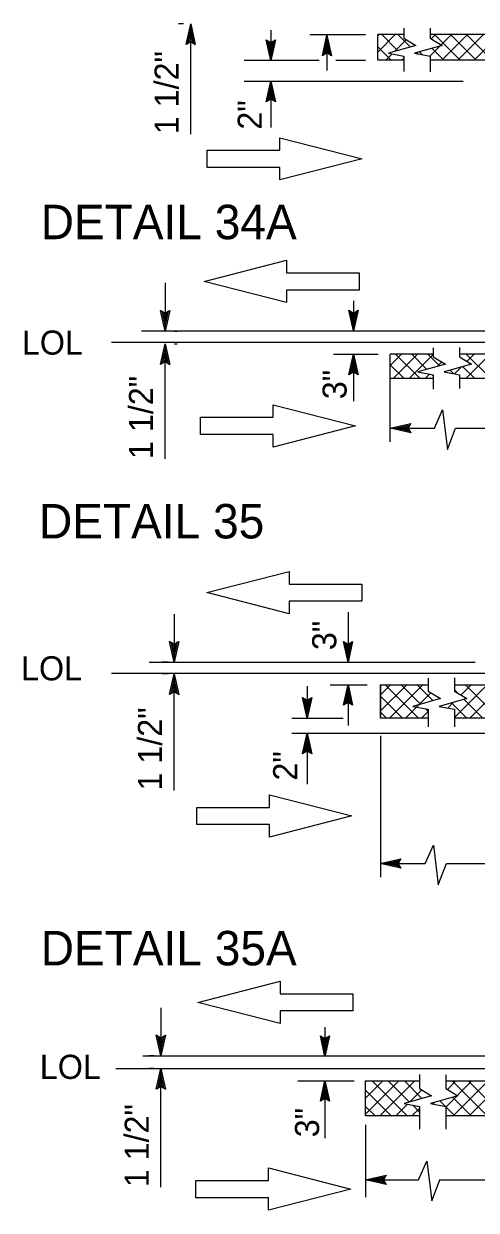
# Model space of a CAD drawing. Extents: x -893 to 867, y -474 to 712.
# Drawn here: x 13.3 to 144.7, y 52.6 to 397.2 of the extents above; entities that cross this region are included whole.
import ezdxf

# ---------------------------------------------------------------- set-up
doc = ezdxf.new("R2010")
doc.units = 0
for name, color, linetype in [('56 Stage 3 Anno', 7, 'Continuous'), ('57 Undefined', 7, 'Continuous'), ('60 Nongeo Data', 7, 'Continuous')]:
    doc.layers.add(name, color=color, linetype=linetype)

# ---------------------------------------------------------------- blocks, each defined once
blk = doc.blocks.new('AHT')
at = {"layer": '60 Nongeo Data'}
blk.add_lwpolyline([(-5.91, 1.32), (0, 0), (-5.91, -1.31), (-5.7, -0.96), (-1.37, 0), (-5.7, 0.97), (-5.49, 0.62), (-2.72, 0), (-5.49, -0.61), (-5.28, -0.26), (-4.08, 0), (-5.28, 0.27), (-5.12, 0), (-5.91, -1.31), (-5.12, 0)], close=True, dxfattribs=at)

msp = doc.modelspace()

# ---------------------------------------------------------------- linework, layer by layer
at = {"layer": '56 Stage 3 Anno'}
for p, q in [((59.68, 397.21), (58.3, 397.21)), ((61.8, 365.13), (61.8, 397.21)), ((85.06, 395.36), (85.06, 386.54)), ((96.38, 394.04), (112.6, 394.04)), ((100.03, 387.92), (101.37, 393.92)), ((101.37, 393.92), (101.37, 383.66)), ((101.37, 393.92), (101.37, 393.92)), ((101.37, 393.92), (102.7, 387.92)), ((85.06, 386.54), (83.73, 392.54)), ((83.73, 392.54), (83.73, 392.54)), ((83.73, 392.54), (85.06, 391.74)), ((85.05, 387.93), (84.08, 392.3)), ((85.06, 389.3), (84.43, 392.12)), ((85.06, 390.68), (84.79, 391.89)), ((85.06, 391.74), (86.4, 392.54)), ((86.4, 392.54), (85.06, 386.54)), ((86.04, 392.32), (85.06, 387.92)), ((85.68, 392.09), (85.06, 389.3)), ((85.33, 391.91), (85.06, 390.68)), ((86.4, 392.54), (86.4, 392.54)), ((100.39, 388.14), (101.37, 392.54)), ((100.75, 388.37), (101.37, 391.16)), ((101.09, 388.55), (101.37, 389.78)), ((101.37, 392.53), (102.34, 388.15)), ((101.37, 391.16), (102, 388.33)), ((101.37, 389.78), (101.64, 388.57)), ((77.36, 386.59), (99.06, 386.59)), ((85.06, 386.54), (85.06, 386.54)), ((101.37, 388.72), (100.03, 387.92)), ((100.03, 387.92), (100.03, 387.92)), ((102.7, 387.92), (101.37, 388.72)), ((102.7, 387.92), (102.7, 387.92)), ((103.91, 386.59), (112.6, 386.59)), ((77.36, 380.5), (140.94, 380.5)), ((83.72, 374.5), (85.06, 380.5)), ((84.07, 374.72), (85.05, 379.12)), ((85.06, 380.5), (85.06, 367.08)), ((85.06, 380.5), (85.06, 380.5)), ((85.06, 380.5), (86.39, 374.5)), ((85.06, 379.11), (86.03, 374.74)), ((84.43, 374.96), (85.05, 377.74)), ((84.78, 375.13), (85.05, 376.36)), ((85.05, 377.74), (85.68, 374.92)), ((85.05, 376.36), (85.32, 375.15)), ((85.06, 375.3), (83.72, 374.5)), ((83.72, 374.5), (83.72, 374.5)), ((86.39, 374.5), (85.06, 375.3)), ((86.39, 374.5), (86.39, 374.5)), ((54.37, 321.94), (54.37, 307.94)), ((109.07, 308), (107.74, 314)), ((107.74, 314), (107.74, 314)), ((107.74, 314), (109.07, 313.2)), ((109.07, 309.39), (108.1, 313.76)), ((109.07, 310.76), (108.45, 313.59)), ((109.07, 316.73), (109.07, 308)), ((109.07, 313.2), (110.41, 314)), ((110.41, 314), (109.07, 308)), ((110.05, 313.78), (109.07, 309.38)), ((110.41, 314), (110.41, 314)), ((109.07, 312.14), (108.81, 313.35)), ((109.69, 313.55), (109.07, 310.76)), ((109.35, 313.37), (109.07, 312.14)), ((47.47, 308), (189.48, 308)), ((57.06, 307.94), (57.87, 307.94)), ((109.07, 308), (109.07, 308)), ((54.37, 270.81), (54.37, 304.29)), ((57.06, 304.29), (57.87, 304.29)), ((103.3, 301.24), (116.27, 301.24)), ((107.73, 295.24), (109.07, 301.24)), ((108.09, 295.46), (109.07, 299.86)), ((109.07, 301.24), (109.07, 287.62)), ((109.07, 301.24), (109.07, 301.24)), ((109.07, 301.24), (110.4, 295.24)), ((109.07, 299.85), (110.04, 295.48)), ((108.45, 295.69), (109.07, 298.48)), ((108.79, 295.87), (109.07, 297.1)), ((109.07, 298.48), (109.69, 295.66)), ((109.07, 297.1), (109.33, 295.89)), ((109.07, 296.04), (107.73, 295.24)), ((107.73, 295.24), (107.73, 295.24)), ((110.4, 295.24), (109.07, 296.04)), ((110.4, 295.24), (110.4, 295.24)), ((119.73, 275.8), (119.73, 294.15)), ((132.54, 279.74), (134.92, 285.11)), ((134.92, 285.11), (136.36, 273.57)), ((119.73, 279.74), (125.73, 281.07)), ((119.73, 279.74), (132.54, 279.74)), ((125.73, 278.4), (119.73, 279.74)), ((119.73, 279.74), (119.73, 279.74)), ((125.52, 278.76), (121.11, 279.74)), ((121.12, 279.74), (125.5, 280.71)), ((122.5, 279.74), (125.32, 280.36)), ((125.28, 279.12), (122.5, 279.74)), ((123.88, 279.74), (125.09, 280)), ((125.11, 279.46), (123.88, 279.74)), ((125.73, 281.07), (124.93, 279.74)), ((124.93, 279.74), (125.73, 278.4)), ((125.73, 281.07), (125.73, 281.07)), ((136.36, 273.57), (138.73, 279.74)), ((138.73, 279.74), (391.21, 279.74)), ((125.73, 278.4), (125.73, 278.4)), ((56.98, 225.79), (56.98, 211.79)), ((107.48, 226.35), (107.48, 211.84)), ((107.48, 211.84), (106.15, 217.84)), ((106.15, 217.84), (106.15, 217.84)), ((106.15, 217.84), (107.48, 217.04)), ((107.48, 213.23), (106.51, 217.6)), ((107.49, 214.6), (106.86, 217.43)), ((107.49, 215.98), (107.22, 217.19)), ((107.48, 217.04), (108.82, 217.84)), ((108.82, 217.84), (107.48, 211.84)), ((108.47, 217.62), (107.48, 213.22)), ((108.11, 217.39), (107.49, 214.6)), ((107.76, 217.21), (107.49, 215.98)), ((108.82, 217.84), (108.82, 217.84)), ((49.71, 211.84), (144.44, 211.84)), ((55.37, 211.79), (53.48, 211.79)), ((107.48, 211.84), (107.48, 211.84)), ((55.37, 208.44), (53.48, 208.44)), ((56.98, 174.53), (56.98, 208.44)), ((95.63, 204.8), (95.63, 195.54)), ((102.33, 205.24), (113.01, 205.24)), ((106.14, 199.29), (107.48, 205.29)), ((106.5, 199.5), (107.48, 203.91)), ((107.48, 205.29), (107.48, 193.39)), ((107.48, 205.29), (107.48, 205.29)), ((107.48, 205.29), (108.81, 199.29)), ((107.49, 203.89), (108.45, 199.52)), ((116.91, 205.29), (116.91, 195.96)), ((95.63, 195.54), (94.3, 201.54)), ((94.3, 201.54), (94.3, 201.54)), ((94.3, 201.54), (95.63, 200.74)), ((95.63, 196.93), (94.66, 201.31)), ((95.63, 198.3), (95.01, 201.13)), ((95.64, 199.68), (95.37, 200.89)), ((95.63, 200.74), (96.97, 201.54)), ((96.97, 201.54), (95.63, 195.54)), ((96.62, 201.32), (95.63, 196.92)), ((96.26, 201.09), (95.63, 198.3)), ((95.91, 200.91), (95.64, 199.68)), ((96.97, 201.54), (96.97, 201.54)), ((107.48, 200.09), (106.14, 199.29)), ((106.86, 199.74), (107.48, 202.52)), ((107.21, 199.91), (107.48, 201.14)), ((107.48, 202.52), (108.11, 199.7)), ((107.48, 201.14), (107.75, 199.93)), ((108.81, 199.29), (107.48, 200.09)), ((106.14, 199.29), (106.14, 199.29)), ((108.81, 199.29), (108.81, 199.29)), ((91.13, 195.54), (106.1, 195.54)), ((95.63, 195.54), (95.63, 195.54)), ((91.13, 191.16), (198.61, 191.16)), ((94.29, 185.19), (95.63, 191.19)), ((94.65, 185.41), (95.63, 189.81)), ((95.63, 191.19), (95.63, 191.19)), ((95.63, 191.19), (96.96, 185.19)), ((95.63, 191.16), (95.63, 176.33)), ((95.64, 189.8), (96.6, 185.43)), ((116.91, 190.39), (116.91, 149.41)), ((95.01, 185.64), (95.63, 188.43)), ((95.35, 185.82), (95.63, 187.05)), ((95.63, 188.43), (96.26, 185.61)), ((95.63, 187.05), (95.9, 185.84)), ((95.63, 185.99), (94.29, 185.19)), ((94.29, 185.19), (94.29, 185.19)), ((96.96, 185.19), (95.63, 185.99)), ((96.96, 185.19), (96.96, 185.19)), ((129.87, 153.35), (132.25, 158.71)), ((132.25, 158.71), (133.69, 147.17)), ((116.81, 153.35), (122.81, 154.68)), ((116.81, 153.35), (129.87, 153.35)), ((122.81, 152.01), (116.81, 153.35)), ((116.81, 153.35), (116.81, 153.35)), ((122.59, 152.36), (118.19, 153.35)), ((118.2, 153.35), (122.57, 154.32)), ((119.57, 153.34), (122.4, 153.97)), ((122.36, 152.72), (119.57, 153.34)), ((120.95, 153.34), (122.16, 153.61)), ((122.18, 153.07), (120.95, 153.34)), ((122.81, 154.68), (122.01, 153.35)), ((122.01, 153.35), (122.81, 152.01)), ((122.81, 154.68), (122.81, 154.68)), ((122.81, 152.01), (122.81, 152.01)), ((133.69, 147.17), (136.05, 153.35)), ((136.05, 153.35), (386.53, 153.35)), ((53.14, 111.45), (53.14, 97.45)), ((100.79, 105.81), (100.79, 97.34)), ((100.79, 97.34), (99.46, 103.34)), ((99.46, 103.34), (99.46, 103.34)), ((99.46, 103.34), (100.79, 102.54)), ((100.79, 98.73), (99.82, 103.1)), ((100.79, 100.1), (100.17, 102.93)), ((100.8, 101.48), (100.53, 102.69)), ((100.79, 102.54), (102.13, 103.34)), ((102.13, 103.34), (100.79, 97.34)), ((101.78, 103.12), (100.79, 98.72)), ((101.42, 102.89), (100.79, 100.1)), ((101.07, 102.71), (100.8, 101.48)), ((102.13, 103.34), (102.13, 103.34)), ((47.89, 97.46), (100.79, 97.46)), ((51.12, 97.45), (49.64, 97.45)), ((100.79, 97.46), (177.78, 97.46)), ((100.79, 97.34), (100.79, 97.34)), ((51.12, 93.81), (49.64, 93.81)), ((53.14, 59.33), (53.14, 93.81)), ((92.95, 90.21), (109.27, 90.21)), ((99.46, 84.29), (100.79, 90.29)), ((100.79, 90.29), (100.79, 90.29)), ((100.79, 90.29), (102.13, 84.29)), ((100.79, 90.29), (100.79, 73.55)), ((99.81, 84.51), (100.79, 88.91)), ((100.17, 84.74), (100.79, 87.53)), ((100.52, 84.92), (100.79, 86.14)), ((100.79, 87.53), (101.42, 84.7)), ((100.79, 86.14), (101.06, 84.94)), ((100.8, 88.9), (101.77, 84.52)), ((100.79, 85.09), (99.46, 84.29)), ((99.46, 84.29), (99.46, 84.29)), ((102.13, 84.29), (100.79, 85.09)), ((102.13, 84.29), (102.13, 84.29)), ((112.56, 77.42), (112.56, 56.43)), ((127.97, 61.51), (130.35, 66.88)), ((130.35, 66.88), (131.79, 55.34)), ((112.56, 61.51), (118.56, 62.84)), ((113.95, 61.51), (118.33, 62.48)), ((115.33, 61.51), (118.15, 62.13)), ((118.56, 62.84), (117.76, 61.51)), ((118.56, 62.84), (118.56, 62.84)), ((118.56, 60.17), (112.56, 61.51)), ((112.56, 61.51), (112.56, 61.51)), ((112.56, 61.51), (127.97, 61.51)), ((118.35, 60.52), (113.94, 61.51)), ((118.11, 60.88), (115.33, 61.51)), ((116.71, 61.5), (117.92, 61.77)), ((117.94, 61.23), (116.71, 61.5)), ((117.76, 61.51), (118.56, 60.17)), ((118.56, 60.17), (118.56, 60.17)), ((131.79, 55.34), (134.15, 61.51)), ((133.92, 61.51), (386.28, 61.51))]:
    msp.add_line(p, q, dxfattribs=at)
at = {"layer": '60 Nongeo Data'}
for p, q in [((123.64, 394.04), (116.14, 394.04)), ((116.14, 386.59), (116.14, 394.04)), ((123.67, 395.92), (123.67, 393.05)), ((123.67, 393.05), (127.19, 390.93)), ((131.28, 395.92), (131.28, 393.05)), ((394.55, 394.04), (131.28, 394.04)), ((131.28, 393.05), (134.81, 390.93)), ((127.19, 390.93), (119.19, 388.65)), ((134.81, 390.93), (126.8, 388.65)), ((123.68, 386.59), (116.14, 386.59)), ((119.19, 388.65), (123.67, 387.78)), ((123.67, 387.78), (123.67, 383.33)), ((126.8, 388.65), (131.28, 387.78)), ((131.28, 387.78), (131.28, 383.28)), ((394.55, 386.59), (131.28, 386.59)), ((87.71, 360.48), (87.71, 364.12)), ((87.71, 364.12), (111.61, 357.98)), ((66.61, 357.98), (66.61, 360.48)), ((66.61, 360.48), (87.71, 360.48)), ((66.61, 355.48), (66.61, 357.98)), ((87.7, 355.48), (66.61, 355.48)), ((111.61, 357.98), (87.7, 351.84)), ((87.7, 351.84), (87.7, 355.48)), ((65.69, 322.37), (89.6, 328.51)), ((89.6, 328.51), (89.6, 324.87)), ((89.6, 324.87), (110.7, 324.87)), ((110.7, 324.87), (110.7, 322.37)), ((89.6, 316.23), (65.69, 322.37)), ((110.7, 322.37), (110.7, 319.87)), ((110.7, 319.87), (89.6, 319.87)), ((89.6, 319.87), (89.6, 316.23)), ((391.1, 304.62), (38.76, 304.62)), ((119.73, 294.15), (119.73, 301.24)), ((132.22, 301.24), (119.73, 301.24)), ((132.22, 303.09), (132.22, 300.49)), ((132.22, 300.49), (135.74, 298.38)), ((139.84, 303.2), (139.84, 300.49)), ((391.08, 301.24), (139.84, 301.24)), ((139.84, 300.49), (143.36, 298.38)), ((135.74, 298.38), (127.74, 296.09)), ((143.36, 298.38), (135.36, 296.09)), ((132.22, 294.15), (119.73, 294.15)), ((127.74, 296.09), (132.22, 295.22)), ((132.22, 295.22), (132.22, 291.1)), ((135.36, 296.09), (139.84, 295.22)), ((139.84, 295.22), (139.84, 291.32)), ((391.08, 294.15), (139.84, 294.15)), ((85.74, 282.93), (85.74, 286.57)), ((85.74, 286.57), (109.64, 280.43)), ((64.63, 280.43), (64.63, 282.93)), ((64.63, 282.93), (85.74, 282.93)), ((64.63, 277.93), (64.63, 280.43)), ((109.64, 280.43), (85.73, 274.29)), ((85.73, 277.93), (64.63, 277.93)), ((85.73, 274.29), (85.73, 277.93)), ((66.49, 232), (90.4, 238.14)), ((90.4, 238.14), (90.4, 234.5)), ((90.4, 234.5), (111.5, 234.5)), ((111.5, 234.5), (111.5, 232)), ((90.39, 225.86), (66.49, 232)), ((111.5, 232), (111.5, 229.5)), ((111.5, 229.5), (90.39, 229.5)), ((90.39, 229.5), (90.39, 225.86)), ((390.96, 208.55), (38.76, 208.55)), ((130.79, 207.14), (130.79, 203.38)), ((138.4, 207.28), (138.4, 203.38)), ((116.91, 195.54), (116.91, 205.24)), ((116.91, 205.24), (130.79, 205.24)), ((130.79, 203.38), (134.31, 201.27)), ((138.4, 205.24), (390.96, 205.24)), ((138.4, 203.38), (141.93, 201.27)), ((134.31, 201.27), (126.31, 198.98)), ((141.93, 201.27), (133.92, 198.98)), ((126.31, 198.98), (130.79, 198.11)), ((130.79, 198.11), (130.79, 192.99)), ((133.92, 198.98), (138.4, 198.11)), ((138.4, 198.11), (138.4, 193.03)), ((130.79, 195.54), (116.91, 195.54)), ((390.96, 195.54), (138.4, 195.54)), ((84.69, 169.64), (84.69, 173.28)), ((84.69, 173.28), (108.59, 167.14)), ((63.59, 167.14), (63.59, 169.64)), ((63.59, 169.64), (84.69, 169.64)), ((63.59, 164.64), (63.59, 167.14)), ((108.59, 167.14), (84.68, 161)), ((84.68, 164.64), (63.59, 164.64)), ((84.68, 161), (84.68, 164.64)), ((63.85, 113.02), (87.76, 119.16)), ((87.76, 119.16), (87.76, 115.52)), ((87.76, 115.52), (108.85, 115.52)), ((108.85, 115.52), (108.85, 113.02)), ((87.75, 106.88), (63.85, 113.02)), ((108.85, 110.52), (87.75, 110.52)), ((87.75, 110.52), (87.75, 106.88)), ((108.85, 113.02), (108.85, 110.52)), ((40.1, 93.84), (386.47, 93.84)), ((112.56, 90.21), (128.24, 90.21)), ((112.56, 80.05), (112.56, 90.21)), ((128.24, 92.08), (128.24, 88.01)), ((135.84, 90.21), (386.28, 90.21)), ((135.86, 91.93), (135.86, 88.01)), ((128.24, 88.01), (131.76, 85.9)), ((135.86, 88.01), (139.38, 85.9)), ((131.76, 85.9), (123.76, 83.61)), ((123.76, 83.61), (128.24, 82.75)), ((128.24, 82.75), (128.24, 76.18)), ((139.38, 85.9), (131.38, 83.61)), ((131.38, 83.61), (135.86, 82.75)), ((135.86, 82.75), (135.86, 76.18)), ((128.24, 80.05), (112.56, 80.05)), ((386.28, 80.05), (135.87, 80.05)), ((84.38, 61.28), (84.38, 64.92)), ((84.38, 64.92), (108.29, 58.78)), ((63.28, 58.78), (63.28, 61.28)), ((63.28, 61.28), (84.38, 61.28)), ((63.28, 56.28), (63.28, 58.78)), ((108.29, 58.78), (84.37, 52.64)), ((84.37, 56.28), (63.28, 56.28)), ((84.37, 52.64), (84.37, 56.28))]:
    msp.add_line(p, q, dxfattribs=at)
for points in [[(116.14, 388.99), (121.19, 394.04)], [(116.14, 393.66), (116.52, 394.04)], [(121.88, 389.41), (117.26, 394.04)], [(125.51, 390.45), (121.92, 394.04)], [(131.64, 392.84), (132.84, 394.04)], [(140.01, 386.59), (132.56, 394.04)], [(134.55, 391.08), (137.51, 394.04)], [(134.73, 386.59), (142.18, 394.04)], [(144.68, 386.59), (137.23, 394.04)], [(139.39, 386.59), (146.84, 394.04)], [(149.34, 386.59), (141.9, 394.04)], [(144.06, 386.59), (151.51, 394.04)], [(120.04, 386.59), (116.14, 390.49)], [(120.97, 389.16), (124.41, 392.6)], [(131.25, 387.78), (134.24, 390.77)], [(135.34, 386.59), (131.85, 390.09)], [(118.41, 386.59), (120.26, 388.44)], [(123.07, 386.59), (123.67, 387.19)], [(123.67, 387.63), (123.48, 387.81)], [(127.34, 388.54), (127.7, 388.9)], [(129.06, 388.21), (128.22, 389.05)], [(119.73, 298), (122.97, 301.24)], [(120.54, 294.15), (127.64, 301.24)], [(128.41, 294.15), (121.31, 301.24)], [(125.21, 294.15), (132.22, 301.16)], [(130.38, 296.84), (125.98, 301.24)], [(134.01, 297.88), (130.64, 301.24)], [(141.67, 294.15), (148.77, 301.24)], [(148.91, 294.15), (141.81, 301.24)], [(142.03, 299.17), (144.1, 301.24)], [(123.74, 294.15), (119.73, 298.15)], [(133.45, 297.72), (134.72, 298.99)], [(138.18, 295.54), (137.13, 296.6)], [(138.36, 295.51), (140.38, 297.53)], [(144.25, 294.15), (140.76, 297.63)], [(129.88, 294.15), (131.16, 295.43)], [(132.22, 295), (131.94, 295.28)], [(116.91, 197.63), (124.52, 205.24)], [(116.91, 202.29), (119.85, 205.24)], [(127.95, 195.54), (118.25, 205.24)], [(119.49, 195.54), (129.19, 205.24)], [(128.54, 199.62), (122.92, 205.24)], [(132.13, 200.69), (127.58, 205.24)], [(139.3, 202.86), (138.39, 203.76)], [(138.45, 195.84), (147.85, 205.24)], [(140.22, 202.27), (143.19, 205.24)], [(151.28, 195.54), (141.58, 205.24)], [(142.82, 195.54), (152.52, 205.24)], [(123.28, 195.54), (116.91, 201.92)], [(124.15, 195.54), (131.52, 202.91)], [(136.43, 198.49), (138.14, 200.19)], [(141.95, 195.54), (137.49, 200)], [(146.62, 195.54), (141.09, 201.07)], [(118.62, 195.54), (116.91, 197.25)], [(128.82, 195.54), (130.82, 197.54)], [(130.8, 197.35), (129.83, 198.33)], [(112.56, 80.56), (122.21, 90.21)], [(112.56, 85.23), (117.54, 90.21)], [(112.56, 89.9), (112.87, 90.21)], [(124.67, 80.05), (114.51, 90.21)], [(116.72, 80.05), (126.86, 90.19)], [(125.31, 84.08), (119.18, 90.21)], [(128.93, 85.12), (123.84, 90.21)], [(135.89, 82.62), (143.47, 90.21)], [(136.34, 87.74), (138.81, 90.21)], [(147.88, 80.05), (137.73, 90.21)], [(137.98, 80.05), (148.14, 90.21)], [(152.55, 80.05), (142.39, 90.21)], [(142.65, 80.05), (152.81, 90.21)], [(120, 80.05), (112.56, 87.49)], [(128.95, 87.62), (125.36, 84.02)], [(115.33, 80.05), (112.56, 82.82)], [(121.38, 80.05), (124.79, 83.45)], [(128.21, 81.17), (126.25, 83.14)], [(132.07, 83.47), (132.55, 83.95)], [(138.5, 80.1), (134.18, 84.42)], [(143.22, 80.05), (137.8, 85.47)], [(126.05, 80.05), (128.21, 82.21)]]:
    msp.add_lwpolyline(points, dxfattribs=at)

# ---------------------------------------------------------------- block references
at = {"layer": '56 Stage 3 Anno'}
for p, xscale, yscale, rotation in [((61.8, 397.21), 1.01693193362682, 1.0119840213049267, 90), ((54.37, 307.94), 1.01693193362682, 1.0119840213049267, -90), ((54.37, 304.29), 1.01693193362682, 1.0119840213049267, 90), ((56.98, 211.79), 1.01693193362682, 1.0119840213049267, -90), ((56.98, 208.44), 1.0169319336268199, 1.0119840213049265, 90), ((53.14, 97.45), 1.01693193362682, 1.0119840213049267, -90), ((53.14, 93.81), 1.0169319336268199, 1.0119840213049265, 90)]:
    msp.add_blockref('AHT', p, dxfattribs=dict(at, xscale=xscale, yscale=yscale, rotation=rotation))

# ---------------------------------------------------------------- texts
for p in [(58.3, 365.13), (50.87, 270.81), (53.48, 174.53), (49.64, 59.33)]:
    msp.add_text('1 1/2" ', height=7, rotation=90, dxfattribs=at).set_placement(p)
at = {"layer": '57 Undefined'}
for s, p in [('2" ', (82.44, 366.45)), ('3" ', (107.08, 288.17)), ('3" ', (104.08, 215.3)), ('2" ', (92.73, 177.42)), ('3" ', (99.07, 73.84))]:
    msp.add_text(s, height=7, rotation=90, dxfattribs=at).set_placement(p)
for s, height, p in [('DETAIL 34A', 10, (18.26, 334.64)), ('LOL', 7, (12.79, 301.12)), ('DETAIL 35', 10, (17.76, 247.74)), ('LOL', 7, (12.55, 206.52)), ('DETAIL 35A', 10, (18.26, 123.76)), ('LOL', 7, (18, 90.79))]:
    msp.add_text(s, height=height, dxfattribs=at).set_placement(p)

doc.saveas('drawing.dxf')
